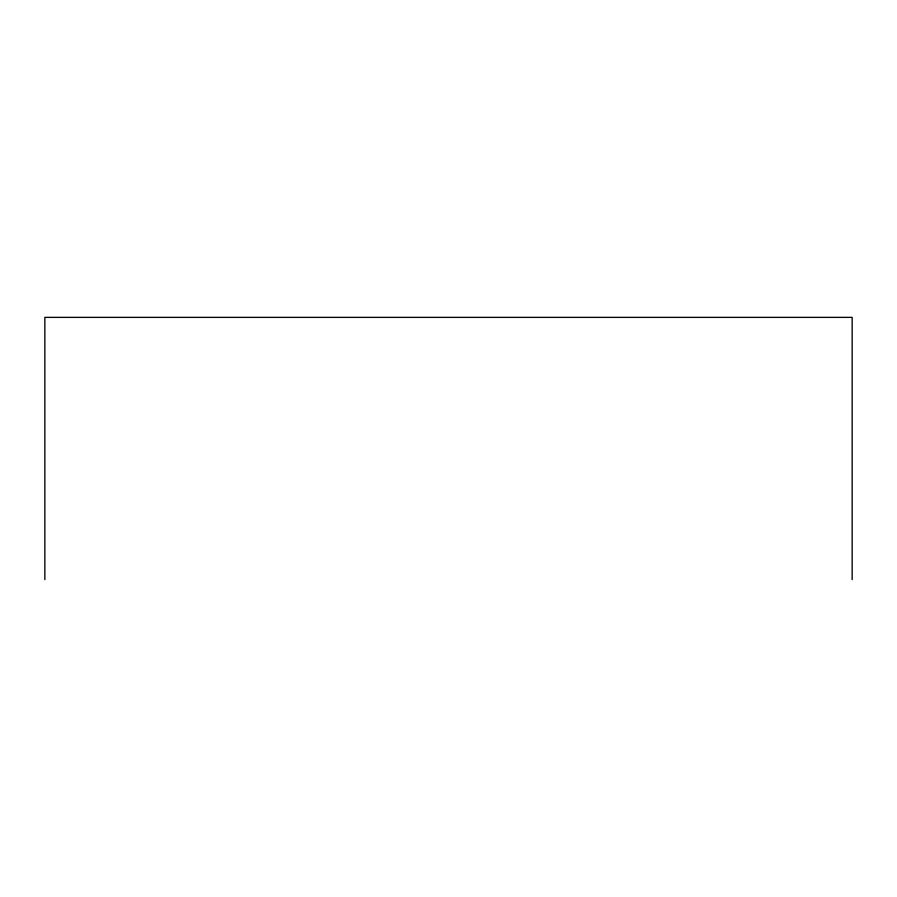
<?xml version="1.0" encoding="UTF-8"?>
<svg xmlns="http://www.w3.org/2000/svg" width="897" height="897" viewBox="0 0 897 897"><rect width="100%" height="100%" fill="white"/><g stroke="black" fill="none" stroke-linecap="round" stroke-linejoin="round"><path stroke-width="1.35" d="M852.15 579.63L852.15 317.37L44.85 317.37L44.85 579.63"/></g></svg>
